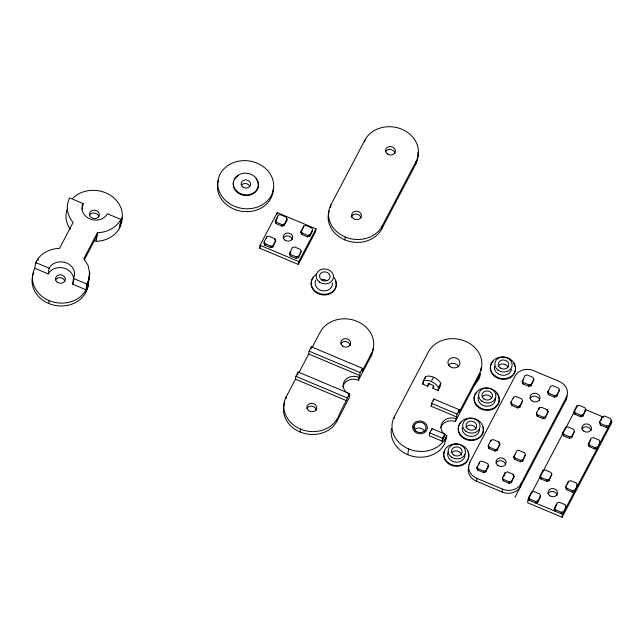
<?xml version="1.0" encoding="UTF-8"?>
<svg xmlns="http://www.w3.org/2000/svg" width="644" height="644" viewBox="0 0 644 644"><rect width="100%" height="100%" fill="white"/><g stroke="black" fill="none" stroke-linecap="round" stroke-linejoin="round"><path stroke-width="0.97" d="M32.377 277.097A28.038 23.981 8.5 0 0 52.108 304.676A28.038 23.981 8.5 0 0 85.563 292.658L86.851 284.044L88.808 279.585L89.709 273.225L88.019 265.256L83.857 258.606L97.469 232.701L98.226 232.685A28.038 23.981 8.5 0 0 120.814 219.395L107.419 213.76A13.347 11.415 8.5 0 1 89.862 218.904A13.347 11.415 8.5 0 1 83.076 203.528L69.681 197.901A28.038 23.981 8.5 0 0 72.659 221.93L73.126 222.47L59.522 248.375C48.356 248.52 35.058 255.91 34.865 268.29A28.038 23.981 8.5 0 0 49.105 300.587L48.678 303.461M88.381 283.457L87.52 288.206L85.563 292.658M121.901 217.592A28.038 23.981 8.5 0 1 96.938 241.299L96.181 241.323L97.469 232.701M36.265 262.873L36.547 260.965M38.028 260.265L38.31 258.349M34.865 268.29L48.26 273.925L49.121 268.178A13.347 11.415 8.5 0 1 66.678 263.034A13.347 11.415 8.5 0 1 73.456 278.409L72.595 284.157L85.99 289.784A28.038 23.981 8.5 0 1 49.105 300.587M82.223 209.276L83.076 203.528M86.393 291.088L87.681 282.466M86.98 289.728L88.268 281.114M89.186 274.481L89.621 271.607M87.52 288.206L89.709 273.225M87.93 286.644L89.669 274.835M119.526 228.016L120.814 219.395M259.629 248.165L260.063 245.267L277.218 212.617L315.946 228.902L315.512 231.808L298.357 264.451L259.629 248.165L260.554 246.402M264.137 241.806L263.927 243.247L264.781 245.179L270.657 247.65L272.871 247.006L275.688 240.614L274.835 238.674L268.959 236.203L266.745 236.847L264.137 241.806L264.998 243.746L264.781 245.179M266.527 238.288L266.745 236.847M270.657 247.65L270.874 246.217L273.088 245.565L275.688 240.614M275.246 221.697L278.063 215.305L280.277 214.653L286.153 217.125L287.015 219.065L286.797 220.498L284.189 225.456L281.983 226.108L276.099 223.629L275.246 221.697L277.846 216.738M276.928 214.549L277.218 212.617M276.099 223.629L276.316 222.196L275.463 220.256M272.871 247.006L273.088 245.565M274.626 240.107L274.835 238.674M281.983 226.108L282.193 224.667L284.407 224.023L287.015 219.065M284.189 225.456L284.407 224.023M289.486 253.994L292.304 247.602L294.517 246.95L300.402 249.421L301.255 251.361L298.438 257.753L296.224 258.405L290.347 255.926L289.486 253.994L290.79 251.514M290.347 255.926L290.557 254.493L289.703 252.553M296.224 258.405L296.441 256.964L298.655 256.32L301.255 251.361M300.812 232.444L303.63 226.052L305.844 225.4L311.72 227.871L312.573 229.811L312.364 231.252L309.756 236.203L307.542 236.855L301.666 234.384L300.812 232.444L302.978 228.314M301.666 234.384L301.875 232.943L301.022 231.003M298.438 257.753L298.655 256.32M303.413 227.485L303.63 226.052M298.357 264.451L298.792 261.544L315.946 228.902M307.542 236.855L307.76 235.414L309.973 234.77L312.573 229.811M309.756 236.203L309.973 234.77M285.952 398.692L286.242 396.784L295.475 379.195L295.91 376.321L298.172 372.015L349.298 393.516L348.871 396.39L349.821 394.579L349.394 397.453L336.941 421.152A28.038 23.981 8.5 0 1 301.497 432.518A28.038 23.981 8.5 0 1 284.712 402.122M297.745 374.889L298.172 372.015M299.114 372.28L308.701 354.031L309.128 351.157L311.398 346.85L362.524 368.344L362.089 371.218L371.33 353.637A28.038 23.981 8.5 0 0 357.09 321.34A28.038 23.981 8.5 0 0 320.205 332.135L312.348 347.084M330.533 207.553L330.96 204.687L364.923 140.038A28.038 23.981 8.5 0 1 401.808 129.243A28.038 23.981 8.5 0 1 416.048 161.539L415.621 164.413L381.659 229.055A28.038 23.981 8.5 0 1 346.714 240.598A28.038 23.981 8.5 0 1 329.132 210.886M311.108 348.766L311.398 346.85M300.056 431.955L300.482 429.081A28.038 23.981 8.5 0 1 286.242 396.784M344.773 239.858L345.2 236.984A28.038 23.981 8.5 0 1 330.96 204.687M364.633 141.954L364.923 140.038M336.941 421.152C339.597 411.46 345.892 402.959 349.298 393.516M342.874 386.907A11.214 9.596 8.5 0 1 358.45 380.21L360.254 372.651L362.524 368.344M381.659 229.055L382.085 226.181L416.048 161.539M358.45 380.21L370.904 356.51L371.33 353.637M394.112 418.552L394.394 416.644L428.357 351.994A28.038 23.981 8.5 0 1 465.242 341.191A28.038 23.981 8.5 0 1 479.482 373.496L478.621 379.236M407.781 454.68L408.634 448.94A28.038 23.981 8.5 0 1 394.394 416.644M413.995 427.938L414.43 425.064M422.722 384.066L423.156 381.192L425.418 376.885A9.113 4.524 27.7 0 1 433.517 377.231A9.113 4.524 27.7 0 1 440.754 383.333L440.327 386.207L438.065 390.514L432.945 388.364L433.38 385.49L428.268 383.341L427.833 386.215L422.722 384.066L423.631 382.343M425.129 378.801L425.418 376.885M425.201 431.633L425.491 429.717M440.874 427.608A11.238 9.612 8.5 0 1 455.364 421.458L456.652 416.95L431.094 406.195L431.52 403.321L433.782 399.014L459.349 409.761L458.914 412.635L479.482 373.496M433.501 400.93L433.782 399.014M429.709 432.881L429.282 435.755L442.066 441.132L444.328 436.825L444.754 433.951L431.979 428.574L429.709 432.881L442.492 438.258L442.066 441.132M431.689 430.49L431.979 428.574M438.065 390.514L438.492 387.64L440.754 383.333M455.791 418.592A11.238 9.612 8.5 0 0 441.905 423.253A11.238 9.612 8.5 0 0 446.751 435.795L445.519 438.137L444.658 443.885A28.038 23.981 8.5 0 1 411.266 455.92A28.038 23.981 8.5 0 1 391.455 428.429M446.751 435.795L446.324 438.669L445.093 441.011M456.652 416.95L457.079 414.076L459.349 409.761M469.556 464.155L469.838 462.239L515.12 376.04A14.023 11.995 8.5 0 1 533.562 370.646L559.129 381.393A14.023 11.995 8.5 0 1 566.253 397.541L565.818 400.415L514.926 497.289M476.842 468.164L479.659 461.772L481.873 461.128L487.758 463.6L488.611 465.54L485.793 471.931L483.58 472.575L477.695 470.104L476.842 468.164L477.711 466.514M477.695 470.104L477.912 468.671L477.059 466.731M566.253 397.541L520.972 483.733L520.537 486.606A14.023 11.995 8.5 0 1 502.095 492.008L476.536 481.261L476.963 478.387A14.023 11.995 8.5 0 1 469.838 462.239M483.58 472.575L483.789 471.142L486.003 470.49L488.611 465.54M488.377 445.181L488.16 446.622L489.021 448.554L494.898 451.025L497.112 450.381L499.929 443.99L499.076 442.05L493.191 439.578L490.978 440.222L488.377 445.181L489.231 447.121L489.021 448.554M485.793 471.931L486.003 470.49M490.768 441.663L490.978 440.222M494.898 451.025L495.115 449.593L497.329 448.94L499.929 443.99M497.112 450.381L497.329 448.94M498.859 443.491L499.076 442.05M511.022 402.081L510.805 403.522L511.658 405.462L517.534 407.934L519.748 407.282L522.566 400.89L521.712 398.95L515.836 396.479L513.622 397.131L511.022 402.081L511.875 404.021L511.658 405.462M513.405 398.564L513.622 397.131M502.618 477.478L502.409 478.919L503.262 480.851L509.138 483.322L511.352 482.678L514.17 476.286L513.316 474.346L507.44 471.875L505.226 472.527L502.618 477.478L503.479 479.418L503.262 480.851M502.095 492.008L502.529 489.134A14.023 11.995 8.5 0 0 520.972 483.733M505.009 473.96L505.226 472.527M517.534 407.934L517.752 406.493L519.966 405.849L522.566 400.89M522.123 381.973L524.941 375.581L527.154 374.929L533.031 377.408L533.892 379.34L531.075 385.732L528.861 386.384L522.976 383.913L522.123 381.973L523.427 379.493M522.976 383.913L523.194 382.472L522.34 380.54M519.748 407.282L519.966 405.849M509.138 483.322L509.356 481.889L511.569 481.245L514.17 476.286M513.727 457.369L516.544 450.977L518.758 450.325L524.635 452.796L525.496 454.736L522.67 461.128L520.465 461.78L514.58 459.309L513.727 457.369L515.031 454.889M514.58 459.309L514.798 457.868L513.944 455.928M511.352 482.678L511.569 481.245M513.099 475.787L513.316 474.346M528.861 386.384L529.07 384.943L531.284 384.299L533.892 379.34M531.075 385.732L531.284 384.299M520.465 461.78L520.674 460.339L522.888 459.695L525.496 454.736M522.67 461.128L522.888 459.695M536.581 412.836L536.363 414.269L537.225 416.209L543.101 418.681L545.315 418.036L548.133 411.637L547.279 409.705L541.395 407.233L539.189 407.877L536.581 412.836L537.434 414.768L537.225 416.209M538.972 409.318L539.189 407.877M530.898 494.407L528.048 499.833L527.613 502.739L562.123 517.245L611.365 423.511L611.8 420.604L562.558 514.347L562.123 517.245M528.941 497.104L528.724 498.536L529.577 500.477L529.795 499.044L528.941 497.104L531.542 492.145L533.755 491.501L539.64 493.972L540.493 495.912L540.276 497.345L537.676 502.304L535.462 502.948L535.671 501.515L537.885 500.863L540.493 495.912M531.332 493.586L531.542 492.145M543.101 418.681L543.319 417.248L545.532 416.596L548.133 411.637M547.69 392.719L550.507 386.328L552.721 385.684L558.598 388.155L559.451 390.095L556.633 396.487L554.42 397.131L548.543 394.659L547.69 392.719L548.559 391.069M548.543 394.659L548.76 393.226L547.899 391.286M545.315 418.036L545.532 416.596M547.062 411.138L547.279 409.705M540.26 475.554L540.042 476.995L540.904 478.927L546.78 481.398L548.994 480.754L551.811 474.362L550.958 472.422L545.074 469.951L542.868 470.603L540.26 475.554L541.113 477.494L540.904 478.927M537.676 502.304L537.885 500.863M542.651 472.036L542.868 470.603M554.42 397.131L554.637 395.698L556.851 395.046L559.451 390.095M556.633 396.487L556.851 395.046M546.78 481.398L546.998 479.965L549.211 479.321L551.811 474.362M548.994 480.754L549.211 479.321M562.904 432.462L562.687 433.895L563.54 435.835L569.417 438.306L571.631 437.654L574.448 431.263L573.595 429.323L567.718 426.851L565.504 427.503L562.904 432.462L563.758 434.394L563.54 435.835M565.287 428.936L565.504 427.503M554.5 507.85L555.361 509.79L555.144 511.223L554.291 509.291L554.5 507.85L557.108 502.9L559.322 502.248L565.199 504.719L566.052 506.659L565.843 508.092M569.417 438.306L569.634 436.865L571.848 436.221L574.448 431.263M574.223 410.912L574.005 412.345L574.859 414.285L580.743 416.757L582.957 416.113L585.774 409.713L584.921 407.781L579.037 405.309L576.823 405.953L574.223 410.912L575.076 412.844L574.859 414.285M571.631 437.654L571.848 436.221M576.613 407.394L576.823 405.953M563.452 511.618L561.238 512.262L561.021 513.703L563.234 513.051L566.052 506.659M565.826 486.301L565.609 487.741L566.462 489.681L572.347 492.153L574.553 491.501L577.378 485.109L576.517 483.169L570.64 480.698L568.427 481.35L565.826 486.301L566.68 488.241L566.462 489.681M568.427 481.35L567.348 484.433M580.743 416.757L580.952 415.324L583.166 414.672L585.774 409.713M582.957 416.113L583.166 414.672M572.347 492.153L572.556 490.712L574.77 490.068M577.378 485.109L577.161 486.55L576.589 485.254M600.015 442.009L597.197 448.409L594.984 449.053L589.107 446.582L588.246 444.642L591.071 438.25L593.285 437.606L599.162 440.077L600.015 442.009L599.797 443.45M589.107 446.582L589.316 445.149L588.463 443.209M594.984 449.053L595.201 447.62L597.415 446.968M599.781 421.659L599.572 423.092L600.425 425.032L606.302 427.503L608.516 426.859L611.333 420.468L610.48 418.528L604.603 416.056L602.39 416.7L599.781 421.659L600.643 423.599L600.425 425.032M602.172 418.141L602.39 416.7M606.302 427.503L606.519 426.07L608.733 425.418M611.124 421.901L611.333 420.468M84.356 259.765L97.059 235.583M427.833 386.215L429.194 383.631M423.156 381.192A9.113 4.524 27.7 0 1 431.255 381.546L433.517 377.231M432.945 388.364L433.855 386.642M431.094 406.195L431.995 404.472M442.492 438.258L444.754 433.951M455.364 421.458L479.056 376.362A28.038 23.981 8.5 0 1 477.623 378.712M478.581 464.863L479.45 463.213M503.705 476.439L504.574 474.789M531.3 493.642L541.346 474.515M541.982 473.308L577.29 406.098M554.291 509.291L556.891 504.333M588.246 444.642L590.854 439.691M600.868 420.621L601.738 418.962M276.316 222.196L282.193 224.667M301.875 232.943L307.76 235.414M264.998 243.746L270.874 246.217M290.557 254.493L296.441 256.964M260.063 245.267L298.792 261.544M523.194 382.472L529.07 384.943M548.76 393.226L554.637 395.698M585.46 409.536L603.629 417.175M575.076 412.844L580.952 415.324M600.643 423.599L606.519 426.07M511.875 404.021L517.752 406.493M537.434 414.768L543.319 417.248M563.758 434.394L569.634 436.865M589.316 445.149L595.201 447.62M309.128 351.157L360.254 372.651M431.52 403.321L457.079 414.076M308.701 354.031L359.827 375.524M489.231 447.121L495.115 449.593M514.798 457.868L520.674 460.339M35.726 262.543L49.121 268.178M73.456 278.409L86.851 284.044M541.113 477.494L546.998 479.965M566.68 488.241L572.556 490.712M295.91 376.321L347.036 397.823M295.475 379.195L346.609 400.697M477.912 468.671L483.789 471.142M503.479 479.418L509.356 481.889M529.795 499.044L535.671 501.515M555.361 509.79L561.238 512.262M476.963 478.387L502.529 489.134M528.048 499.833L562.558 514.347M94.378 240.558L96.181 241.323M584.985 409.858L585.557 411.154M487.822 465.684L488.394 466.972M286.226 219.21L286.797 220.498M241.637 184.884A4.766 4.081 8.5 0 1 249.767 186.301M273.289 188.829A28.038 23.981 8.5 0 1 241.54 211.28A28.038 23.981 8.5 0 1 218.372 180.183M257.503 181.286A12.614 10.795 8.5 0 1 247.103 195.543A12.614 10.795 8.5 0 1 233.337 182.566M234.263 179.893A12.614 10.795 8.5 0 1 238.352 175.691M255.926 178.75A12.614 10.795 8.5 0 1 257.061 180.409M283.223 238.159A4.766 4.081 8.5 0 1 288.303 235.97A4.766 4.081 8.5 0 1 292.296 239.737M476.536 481.261A14.023 11.995 8.5 0 1 468.784 466.562M529.996 398.523A5.047 4.315 8.5 0 1 535.373 396.205A5.047 4.315 8.5 0 1 539.6 400.19M496.033 463.149A5.047 4.315 8.5 0 1 501.41 460.838A5.047 4.315 8.5 0 1 505.637 464.823M567.01 395.883A14.023 11.995 8.5 0 1 565.818 400.415M70.341 229.208A28.038 23.981 8.5 0 1 67.137 209.421M32.554 276.228A28.038 23.981 8.5 0 1 33.665 272.79M72.627 198.433A28.038 23.981 8.5 0 1 108.949 194.432A28.038 23.981 8.5 0 1 119.953 225.142M73.344 282.289A13.347 11.415 8.5 0 1 72.595 284.157M48.26 273.925A13.347 11.415 8.5 0 1 64.183 268.202A13.347 11.415 8.5 0 1 73.577 281.323M89.46 215.37A4.935 4.218 8.5 0 1 94.716 213.108A4.935 4.218 8.5 0 1 98.854 217.004M55.497 280.019A4.935 4.218 8.5 0 1 60.761 277.757A4.935 4.218 8.5 0 1 64.891 281.653M382.085 226.181A28.038 23.981 8.5 0 1 345.2 236.984M351.23 217.463A4.935 4.218 8.5 0 1 356.213 214.082A4.935 4.218 8.5 0 1 360.986 218.05M385.555 151.767A4.935 4.218 8.5 0 1 390.811 149.505A4.935 4.218 8.5 0 1 394.949 153.401M417.851 152.201A28.038 23.981 8.5 0 1 415.621 164.413M414.398 429.685A6.07 5.192 8.2 0 1 424.742 431.48M445.519 438.137A28.038 23.981 8.5 0 1 408.634 448.94M480.682 373.295A28.038 23.981 8.5 0 1 473.453 385.748M480.947 367.917A28.038 23.981 8.5 0 1 480.988 370.622M448.353 365.035A6.07 5.192 8.5 0 1 458.705 366.839M431.255 381.546A9.113 4.524 27.7 0 1 438.492 387.64M373.206 348.79A28.038 23.981 8.5 0 1 370.904 356.51M337.367 418.278A28.038 23.981 8.5 0 1 300.482 429.081M340.837 343.864A4.935 4.218 8.5 0 1 346.094 341.602A4.935 4.218 8.5 0 1 350.231 345.498M306.874 408.513A4.935 4.218 8.5 0 1 312.139 406.251A4.935 4.218 8.5 0 1 316.268 410.148M347.325 393.17A11.214 9.596 8.5 0 1 344.806 380.572A11.214 9.596 8.5 0 1 358.877 377.336M547.98 493.731A4.766 4.081 8.5 0 1 553.059 491.549A4.766 4.081 8.5 0 1 557.052 495.308M581.943 429.081A4.766 4.081 8.5 0 1 587.022 426.9A4.766 4.081 8.5 0 1 591.015 430.659M511.561 369.31A8.694 7.438 8.5 0 1 501.66 375.138A8.694 7.438 8.5 0 1 494.439 366.331M514.975 366.009A12.614 10.795 8.5 0 1 500.412 379.05A12.614 10.795 8.5 0 1 493.095 361.356M513.662 363.369A12.614 10.795 8.5 0 1 514.628 365.1M498.029 366.492A5.329 4.564 8.5 0 1 503.02 363.973A5.329 4.564 8.5 0 1 507.85 367.088M495.333 398.354A8.694 7.438 8.5 0 1 485.383 406.123A8.694 7.438 8.5 0 1 478.79 395.48M498.343 396.092A12.614 10.795 8.5 0 1 486.856 410.365A12.614 10.795 8.5 0 1 474.709 395.553M475.111 394.692A12.614 10.795 8.5 0 1 476.818 392.349M496.774 393.548A12.614 10.795 8.5 0 1 497.909 395.215M482.469 396.495A5.329 4.564 8.5 0 1 491.573 398.073M479.49 428.518A8.694 7.438 8.5 0 1 470.659 436.423A8.694 7.438 8.5 0 1 462.311 427.487M483.346 429.975A12.614 10.795 8.5 0 1 468.285 440.206A12.614 10.795 8.5 0 1 459.261 424.855M459.744 424.034A12.614 10.795 8.5 0 1 460.967 422.512M482.847 427.165A12.614 10.795 8.5 0 1 483.274 429.033M465.902 427.648A5.329 4.564 8.5 0 1 471.585 425.209A5.329 4.564 8.5 0 1 476.053 429.411M467.93 452.032A12.614 10.795 8.5 0 1 455.888 466.28A12.614 10.795 8.5 0 1 444.69 450.631M464.912 454.302A8.694 7.438 8.5 0 1 454.962 462.07A8.694 7.438 8.5 0 1 448.377 451.42M452.056 452.434A5.329 4.564 8.5 0 1 457.691 451.138A5.329 4.564 8.5 0 1 461.474 455.195M335.419 280.736A12.614 10.795 8.5 0 1 322.282 294.872A12.614 10.795 8.5 0 1 313.242 277.725M333.954 277.475A12.614 10.795 8.5 0 1 331.209 292.489A12.614 10.795 8.5 0 1 313.628 289.43A12.614 10.795 8.5 0 1 316.373 274.416M321.767 279.826A5.329 4.564 8.5 0 1 327.023 280.744M332.409 282.998A8.694 7.438 8.5 0 1 322.451 290.766A8.694 7.438 8.5 0 1 315.866 280.124M242.893 187.074A4.766 4.081 8.5 0 0 250.564 184.828A4.766 4.081 8.5 0 0 244.157 180.127A4.766 4.081 8.5 0 0 242.893 187.074M228.218 202.755A28.038 23.981 8.5 0 0 273.386 189.529A28.038 23.981 8.5 0 0 235.696 161.886A28.038 23.981 8.5 0 0 228.218 202.755M285.018 240.148A4.766 4.081 8.5 0 0 292.698 237.902A4.766 4.081 8.5 0 0 286.29 233.2A4.766 4.081 8.5 0 0 285.018 240.148M237.974 192.121A12.614 10.795 8.5 0 0 258.3 186.172A12.614 10.795 8.5 0 0 241.339 173.735A12.614 10.795 8.5 0 0 237.974 192.121M497.909 465.459A5.047 4.315 8.5 0 0 506.039 463.076A5.047 4.315 8.5 0 0 499.253 458.101A5.047 4.315 8.5 0 0 497.909 465.459M531.864 400.81A5.047 4.315 8.5 0 0 539.994 398.427A5.047 4.315 8.5 0 0 533.216 393.452A5.047 4.315 8.5 0 0 531.864 400.81M91.303 217.567A4.935 4.218 8.5 0 0 99.248 215.241A4.935 4.218 8.5 0 0 92.615 210.371A4.935 4.218 8.5 0 0 91.303 217.567M57.34 282.209A4.935 4.218 8.5 0 0 65.285 279.882A4.935 4.218 8.5 0 0 58.652 275.02A4.935 4.218 8.5 0 0 57.34 282.209M387.398 153.964A4.935 4.218 8.5 0 0 395.344 151.638A4.935 4.218 8.5 0 0 388.71 146.768A4.935 4.218 8.5 0 0 387.398 153.964M353.435 218.606A4.935 4.218 8.5 0 0 361.389 216.279A4.935 4.218 8.5 0 0 354.747 211.417A4.935 4.218 8.5 0 0 353.435 218.606M414.704 431.673A7.43 6.36 8.5 0 0 427.109 429.339A7.43 6.36 8.5 0 0 418.069 421.152A7.43 6.36 8.5 0 0 414.704 431.673M416.161 431.287A6.07 5.192 8.5 0 0 425.934 428.429A6.07 5.192 8.5 0 0 417.779 422.448A6.07 5.192 8.5 0 0 416.161 431.287M450.124 366.645A6.07 5.192 8.5 0 0 459.897 363.779A6.07 5.192 8.5 0 0 451.742 357.806A6.07 5.192 8.5 0 0 450.124 366.645M342.68 346.061A4.935 4.218 8.5 0 0 350.626 343.735A4.935 4.218 8.5 0 0 343.993 338.865A4.935 4.218 8.5 0 0 342.68 346.061M308.718 410.703A4.935 4.218 8.5 0 0 316.671 408.377A4.935 4.218 8.5 0 0 310.03 403.514A4.935 4.218 8.5 0 0 308.718 410.703M549.775 495.719A4.766 4.081 8.5 0 0 557.454 493.473A4.766 4.081 8.5 0 0 551.047 488.772A4.766 4.081 8.5 0 0 549.775 495.719M583.738 431.078A4.766 4.081 8.5 0 0 591.417 428.824A4.766 4.081 8.5 0 0 585.01 424.13A4.766 4.081 8.5 0 0 583.738 431.078M498.054 370.107A8.694 7.438 8.5 0 0 512.052 366.001A8.694 7.438 8.5 0 0 500.372 357.436A8.694 7.438 8.5 0 0 498.054 370.107M500.155 367.941A5.329 4.564 8.5 0 0 508.744 365.43A5.329 4.564 8.5 0 0 501.579 360.173A5.329 4.564 8.5 0 0 500.155 367.941M495.099 375.935A12.614 10.795 8.5 0 0 515.425 369.986A12.614 10.795 8.5 0 0 498.464 357.541A12.614 10.795 8.5 0 0 495.099 375.935M481.768 401.099A8.694 7.438 8.5 0 0 495.775 396.994A8.694 7.438 8.5 0 0 484.087 388.429A8.694 7.438 8.5 0 0 481.768 401.099M483.877 398.934A5.329 4.564 8.5 0 0 492.467 396.422A5.329 4.564 8.5 0 0 485.294 391.166A5.329 4.564 8.5 0 0 483.877 398.934M478.822 406.928A12.614 10.795 8.5 0 0 499.148 400.971A12.614 10.795 8.5 0 0 482.187 388.533A12.614 10.795 8.5 0 0 478.822 406.928M465.926 431.263A8.694 7.438 8.5 0 0 479.925 427.157A8.694 7.438 8.5 0 0 468.244 418.592A8.694 7.438 8.5 0 0 465.926 431.263M468.027 429.097A5.329 4.564 8.5 0 0 476.616 426.586A5.329 4.564 8.5 0 0 469.452 421.329A5.329 4.564 8.5 0 0 468.027 429.097M462.972 437.091A12.614 10.795 8.5 0 0 483.298 431.134A12.614 10.795 8.5 0 0 466.337 418.697A12.614 10.795 8.5 0 0 462.972 437.091M448.401 462.867A12.614 10.795 8.5 0 0 468.727 456.918A12.614 10.795 8.5 0 0 451.766 444.473A12.614 10.795 8.5 0 0 448.401 462.867M451.347 457.039A8.694 7.438 8.5 0 0 465.354 452.941A8.694 7.438 8.5 0 0 453.666 444.368A8.694 7.438 8.5 0 0 451.347 457.039M453.457 454.881A5.329 4.564 8.5 0 0 462.046 452.362A5.329 4.564 8.5 0 0 454.873 447.105A5.329 4.564 8.5 0 0 453.457 454.881M321.509 279.842A5.329 4.564 8.5 0 0 330.098 277.331A5.329 4.564 8.5 0 0 322.926 272.066A5.329 4.564 8.5 0 0 321.509 279.842M319.4 282A8.694 7.438 8.5 0 0 333.407 277.902A8.694 7.438 8.5 0 0 321.718 269.337A8.694 7.438 8.5 0 0 319.4 282"/></g></svg>
